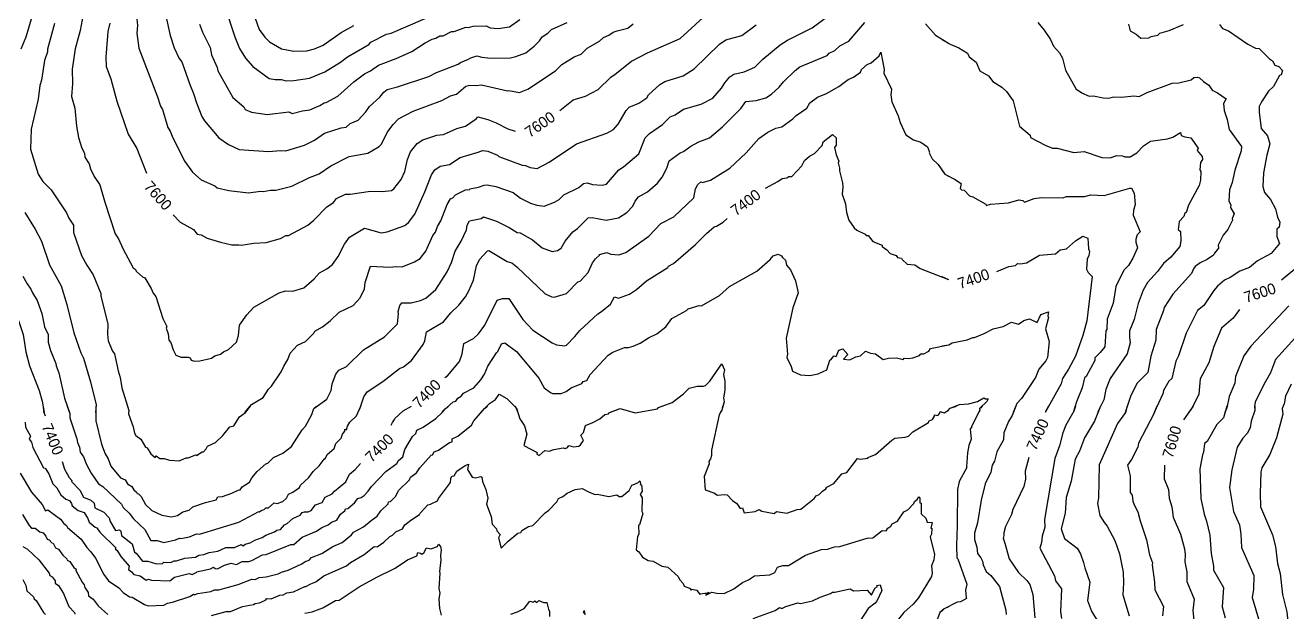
# Model space of a CAD drawing. Extents: x 9339 to 13216, y 3769 to 6935.
# Drawn here: x 9863 to 10746, y 4384 to 4794 of the extents above; entities that cross this region are included whole.
import ezdxf
from ezdxf.enums import TextEntityAlignment as Align

# ---------------------------------------------------------------- set-up
doc = ezdxf.new("R2010")
doc.units = 0
doc.header["$MEASUREMENT"] = 0
for name, color, linetype in [('DTM_SURFACE_CON', 9, 'Continuous'), ('DTM_SURFACE_ICON', 251, 'Continuous'), ('DTM_TEXT_ICON', 251, 'Continuous')]:
    doc.layers.add(name, color=color, linetype=linetype)
doc.styles.add('TMODELF', font='tmodelf')

msp = doc.modelspace()

# ---------------------------------------------------------------- linework, layer by layer
at = {"layer": 'DTM_SURFACE_CON', "linetype": 'Continuous', "flags": 128}
for points, elevation in [([(9938.87, 4824.74), (9941.93, 4794.36), (9941.52, 4788.89), (9942.8, 4778.59), (9955.83, 4744.55), (9957.89, 4737.89), (9959.4, 4735.71), (9963.02, 4723.01), (9964.74, 4720.57), (9966.54, 4715.84), (9975.08, 4699.27), (9980.28, 4691.87), (9986.31, 4686.62), (9995.92, 4682.24), (9997.51, 4680.93), (10005.8, 4679.1), (10019.52, 4677.45), (10027.93, 4678.63), (10029.8, 4678.48), (10034.92, 4679.31), (10038.59, 4679.28), (10049.86, 4682), (10062.17, 4688.07), (10068.78, 4690.68), (10077.07, 4696.4), (10089.91, 4702.91), (10102.98, 4705.21), (10110.93, 4709.81), (10112.31, 4711.17), (10116.81, 4720.23), (10120.53, 4725.25), (10124.35, 4729.22), (10134.68, 4734.51), (10154.52, 4741.96), (10160.75, 4745.13), (10164.86, 4746.4), (10171.39, 4751.88), (10174.13, 4752.59), (10178.77, 4752.39), (10182.45, 4752.94), (10200.54, 4748.74), (10201.33, 4749.02), (10208.91, 4747.6), (10214.67, 4749.76), (10234.05, 4762.63), (10238.38, 4767.06), (10247.04, 4772.33), (10252, 4774.31), (10256.24, 4778.4), (10264.77, 4783.32), (10267.59, 4785.87), (10271.44, 4787.58), (10274.29, 4789.57), (10277.06, 4790.69), (10284.61, 4792.52), (10288.34, 4795.42)], 2328.67), ([(9904.03, 4802.09), (9901.78, 4790.73), (9898.33, 4777.91), (9896.17, 4763.72), (9896.36, 4753.49), (9895.71, 4744.69), (9898.13, 4736.53), (9899.27, 4723.93), (9900.68, 4716.19), (9903.03, 4708.7), (9904.75, 4705.18), (9905.21, 4702.46), (9908.13, 4697.75), (9909.16, 4694.19), (9911.69, 4688.75), (9915.63, 4683.06), (9918.96, 4671.02), (9926.21, 4648.74), (9928.69, 4645.22), (9931.58, 4638.53), (9938.79, 4625.03), (9940.22, 4624.04), (9941.13, 4622.56), (9945.34, 4618.75), (9947.06, 4618.19), (9951.57, 4610.56), (9952.85, 4607.4), (9954.64, 4605.04), (9959.51, 4589.69), (9962.32, 4584.12), (9961.95, 4582.99), (9963.28, 4578.9), (9963.73, 4574.49), (9965.11, 4572.82), (9966.86, 4567.71), (9968.77, 4564.06), (9972.51, 4562.7), (9977.4, 4562.68), (9978.62, 4562.22), (9979.47, 4560.48), (9981.7, 4559.95), (9985.5, 4560.16), (9993.6, 4561.94), (9996.07, 4563.54), (9999.99, 4564.79), (10002.01, 4566.36), (10005.47, 4568.08), (10011.12, 4573.06), (10012.41, 4577.77), (10013.22, 4584.91), (10018.27, 4592.27), (10023.21, 4597.51), (10040.82, 4607.49), (10045.29, 4609.04), (10050.48, 4608.73), (10058.16, 4611.05), (10065.39, 4617.4), (10069, 4621.69), (10074.35, 4624.45), (10078.19, 4627.35), (10082.25, 4632.99), (10086.65, 4641.64), (10090.14, 4646.43), (10100.68, 4652.69), (10112.29, 4649.55), (10116.42, 4650.11), (10128.78, 4654.68), (10131.43, 4656.75), (10135.66, 4662.53), (10142.77, 4678.08), (10147.39, 4690.13), (10149.73, 4693.5), (10153.37, 4696.02), (10159.86, 4697.32), (10167.49, 4702.1), (10180.05, 4705.73), (10183.13, 4707.03), (10186.79, 4706.55), (10193.54, 4703.67), (10194.46, 4702.83), (10210.75, 4696.74), (10213.2, 4696.48), (10216.36, 4695.09), (10221.32, 4694.48), (10229.62, 4698.86), (10248.64, 4711.69), (10269.97, 4719.23), (10274.68, 4721.75), (10277.84, 4725.29), (10283.45, 4735.05), (10285.56, 4737.35), (10292.34, 4740.1), (10297.86, 4743.77), (10299.13, 4745.77), (10306.97, 4753.06), (10310.59, 4755.17), (10323.23, 4759.19), (10331.08, 4764.01), (10348.73, 4781.18), (10353.06, 4784.34), (10364.34, 4787.39), (10374.28, 4794.83)], 2304.29), ([(9961.35, 4803.23), (9964.72, 4787.37), (9967.56, 4778.81), (9971.01, 4771.2), (9972.9, 4768.82), (9978.41, 4753.07), (9981.11, 4746.82), (9983.16, 4740.23), (9986.95, 4730.78), (9988.82, 4727.64), (9998.69, 4715.96), (10005.43, 4711.14), (10013.07, 4707.75), (10033.47, 4706.38), (10041.78, 4706.96), (10045.58, 4706.7), (10058.59, 4710.65), (10065.7, 4714.34), (10072.68, 4719.06), (10084.14, 4722.73), (10087.67, 4723.4), (10090.6, 4725.75), (10096.18, 4728.14), (10101.39, 4733.96), (10103.99, 4737.71), (10111.2, 4744.33), (10114.16, 4747.71), (10116.48, 4749.51), (10123.74, 4751.5), (10145.63, 4758.8), (10150.9, 4761.38), (10165.92, 4767.34), (10167.74, 4768.55), (10173.17, 4770.68), (10174.94, 4771.83), (10178.97, 4773.13), (10182.68, 4772.16), (10188.95, 4771.55), (10202.56, 4771.79), (10206.36, 4772.55), (10213.32, 4775.13), (10219.21, 4779.93), (10222.78, 4783.56), (10224.79, 4786.45), (10228.66, 4788.91), (10231.33, 4791.44), (10242.23, 4796.51)], 2340.86), ([(10002.83, 4807.62), (10009.91, 4786.38), (10013.31, 4778.33), (10017.44, 4771.59), (10022.63, 4765.59), (10033.95, 4757.34), (10038.02, 4756.54), (10042.27, 4756.66), (10045.83, 4755.63), (10051.07, 4755.79), (10062.17, 4757.48), (10072.8, 4761.96), (10083.85, 4768.66), (10088.68, 4772.42), (10103.57, 4781.14), (10105.08, 4782.64), (10116.04, 4788.17), (10119.18, 4789), (10153.13, 4803.52)], 2365.25), ([(10016.89, 4523.96), (10021.58, 4529.53), (10029.69, 4534.54), (10033.4, 4540.42), (10035.59, 4542.48), (10042.41, 4552.34), (10044.1, 4556.34), (10046.97, 4561.14), (10048.6, 4565.52), (10053.78, 4570.98), (10059.39, 4573.72), (10065.05, 4579.46), (10065.81, 4580.87), (10071.31, 4583.96), (10076.47, 4587.96), (10082.91, 4594.17), (10092.71, 4598.81), (10097.44, 4604.07), (10100.48, 4610.45), (10101.06, 4614.74), (10104.74, 4626.21), (10118.21, 4625.51), (10122.43, 4626.04), (10126.81, 4625.84), (10135.55, 4629.15), (10139.55, 4631.59), (10143.35, 4636.71), (10148.4, 4647.66), (10150.21, 4649.97), (10151.49, 4653.82), (10153.99, 4657.82), (10158.35, 4669.32), (10160.73, 4673.23), (10162.39, 4673.85), (10164.16, 4676), (10171.24, 4679.49), (10173.91, 4679.69), (10174.16, 4680.16), (10180.29, 4681.33), (10184.2, 4682.89), (10186.39, 4683.01), (10192.32, 4681.82), (10204.39, 4677.58), (10209.63, 4673.7), (10216.7, 4670.18), (10220.99, 4668.76), (10226.13, 4668.15), (10233.32, 4670.86), (10236.65, 4672.88), (10239.94, 4676.05), (10250.42, 4681.23), (10253.54, 4683.98), (10256.14, 4684.41), (10259.91, 4683.22), (10266.66, 4682.74), (10269.82, 4683.44), (10278.42, 4693.62), (10281.65, 4695.52), (10292.33, 4704.78), (10296.75, 4715.75), (10299.67, 4718.89), (10308.9, 4725.14), (10314.12, 4730.53), (10317.6, 4731.9), (10323.58, 4735.88), (10335.85, 4739.34), (10344.07, 4743.51), (10350.07, 4750.43), (10352.45, 4754.29), (10355.91, 4758.39), (10358.64, 4760.39), (10365.94, 4761.85), (10373.42, 4765.31), (10378.95, 4770.76), (10391.13, 4780.81), (10396.24, 4784.03), (10413.46, 4792.58), (10431.38, 4805.93)], 2292.1), ([(9867.47, 4798.8), (9863.94, 4786.2), (9860.46, 4777.71)], 2279.9), ([(9883.91, 4795.7), (9879.1, 4777.89), (9879, 4775.86), (9876.86, 4769.75), (9874.9, 4756.24), (9873.7, 4752.42), (9872.37, 4742.88), (9867.67, 4721.93), (9867.2, 4707.86), (9872.51, 4690.52), (9875.85, 4685.34), (9881.59, 4679.59), (9892.17, 4663.45), (9893.83, 4659.84), (9897.08, 4654.96), (9897.16, 4649.81), (9902.83, 4633.68), (9906.4, 4626.99), (9910.92, 4620.13), (9916.34, 4607.13), (9916.34, 4605.48), (9921.28, 4585.81), (9921.01, 4578.76), (9921.47, 4574.2), (9924.48, 4566.83), (9925.84, 4564.89), (9928.28, 4553.24), (9929.74, 4548.42), (9931.07, 4541.3), (9935.92, 4525.48), (9935.72, 4523.96)], 2292.1), ([(9985.29, 4795.2), (9987.43, 4789.68), (9992.74, 4779.03), (9993.62, 4773.78), (9997.56, 4765.01), (9998.04, 4762.76), (10008.59, 4744.07), (10016.31, 4737.43), (10017.08, 4735.69), (10021.67, 4733.84), (10032.42, 4732.25), (10047.67, 4733.94), (10050.01, 4732.81), (10057.16, 4734.73), (10062.38, 4735.41), (10069.38, 4738.42), (10072.33, 4740.28), (10073.76, 4740.53), (10081.93, 4744.97), (10093.07, 4754.91), (10100.64, 4760.45), (10104.66, 4762.61), (10110.43, 4766.61), (10122.69, 4771.3), (10133.54, 4776.2), (10143, 4782.28), (10147.96, 4784.78), (10150.31, 4785.41), (10153.24, 4787.11), (10155.58, 4787.16), (10161.45, 4790.11), (10163.2, 4790.14), (10171.4, 4793.19), (10173.37, 4793.01), (10176.52, 4793.94), (10185.57, 4794.08), (10188.41, 4792.74), (10194.06, 4792.31), (10201.8, 4793.46), (10209.23, 4798.48)], 2353.06), ([(10064.17, 4523.96), (10065.04, 4526.86), (10074.32, 4533.31), (10077.3, 4539.47), (10077.88, 4544.1), (10080.47, 4550.75), (10082.74, 4553.56), (10088.05, 4556.11), (10099.86, 4567.87), (10114.65, 4576.95), (10123.56, 4585.94), (10124.4, 4592.96), (10124.12, 4594.62), (10125.15, 4598.8), (10126.64, 4600.62), (10133.2, 4600.53), (10139.66, 4602.16), (10143.44, 4603.8), (10150.41, 4609.9), (10158.41, 4622.28), (10161.26, 4628.75), (10163.82, 4636.77), (10168.18, 4643.71), (10171.82, 4651.49), (10172.25, 4654.94), (10174.02, 4657.83), (10182.22, 4659.49), (10183.81, 4660.57), (10192.88, 4657.73), (10201.63, 4653.22), (10207.25, 4649.67), (10209.37, 4649.42), (10217.94, 4644.61), (10224.75, 4639), (10231.81, 4636.36), (10235.41, 4637.15), (10237.93, 4638.72), (10240.79, 4643.6), (10246.18, 4650.14), (10249.47, 4652.56), (10256.94, 4659.88), (10259.72, 4660.21), (10269.51, 4658.4), (10278.02, 4659.91), (10283.97, 4663.72), (10288.02, 4668.18), (10289.77, 4671.65), (10292.18, 4674.6), (10298.41, 4678.12), (10305.31, 4684.09), (10308.61, 4688.3), (10311.84, 4694.76), (10313.5, 4699.71), (10321.11, 4705.46), (10323.44, 4706.32), (10328.75, 4710.01), (10334.26, 4713.06), (10341.61, 4715.85), (10350.73, 4723.62), (10363.6, 4736.36), (10367.15, 4741.3), (10374.42, 4742.01), (10381.02, 4743.86), (10384.95, 4746.38), (10390.42, 4751.16), (10393.5, 4754.92), (10401.49, 4762.94), (10404.84, 4765.36), (10423.88, 4773.37), (10425.33, 4774.91), (10429.19, 4776.95), (10432.8, 4780.06), (10439.16, 4783.33), (10450.28, 4796.41)], 2279.9), ([(10492.78, 4795.42), (10499.65, 4787.53), (10508.65, 4781.86)], 2279.9), ([(10571.27, 4796.4), (10575.6, 4791.11), (10580.06, 4784.53), (10582.12, 4779.86), (10586.26, 4775.17), (10588.38, 4771.4), (10590.43, 4763.14), (10598.06, 4749.77), (10601.7, 4747.56), (10601.63, 4747.2), (10607.05, 4744.91), (10610.05, 4745.2), (10616.89, 4743.71), (10620.47, 4743.62), (10624.38, 4744.38), (10629.66, 4744.24), (10638.3, 4745.16), (10642.12, 4744.77), (10647.68, 4747.53), (10665.12, 4754.11), (10669.68, 4754.3), (10678.28, 4756.3), (10680.11, 4757.91), (10682.54, 4758.18), (10684.25, 4757.72), (10686.94, 4755.14), (10690.73, 4752.74), (10693.05, 4749.17), (10696.85, 4747.38), (10702.87, 4742.99), (10700.93, 4739.82), (10701.33, 4734.83), (10703.4, 4728.61), (10704.86, 4721.72), (10713.42, 4709.76), (10713.35, 4706.71), (10708.8, 4693.33), (10706.99, 4684.66), (10705.23, 4679.64), (10704.79, 4671.73), (10706.02, 4669.14), (10705.79, 4667.24), (10708.35, 4662.74), (10707.03, 4659.43), (10707.29, 4658.43), (10704.06, 4651.73), (10700.75, 4647.85), (10697.19, 4640.96), (10697.41, 4638.74), (10694.61, 4635.41), (10693.88, 4633.87), (10689.53, 4630.93), (10684.57, 4628.48), (10681.2, 4626.04), (10679.94, 4624.47), (10678.57, 4621.08), (10665.45, 4606.63), (10659.38, 4597.31), (10659.07, 4595.22), (10653.87, 4581.89), (10653.6, 4574.61), (10650.13, 4563.42), (10647.98, 4552.02), (10640.44, 4544.31), (10635.93, 4535.32), (10632.28, 4523.97)], 2292.1), ([(10634.55, 4795.26), (10635.71, 4790.49), (10639.92, 4788.25), (10643.26, 4785.35), (10648.78, 4785.8), (10650.51, 4786.59), (10655.12, 4787.51), (10656.5, 4789.04), (10662.94, 4790.89), (10672.89, 4794.97)], 2304.29), ([(10698.22, 4795.04), (10700.23, 4792.23), (10704.43, 4790.61), (10718.03, 4781.19), (10723.42, 4778.57), (10725.97, 4778.22), (10733.13, 4771), (10735.11, 4769.74), (10736.79, 4766.66), (10739.66, 4765.7), (10742.12, 4762.9), (10741.18, 4759.81), (10740.1, 4759.3), (10735.84, 4751.72), (10732.48, 4748.36), (10727.41, 4741.08), (10725.99, 4737.7), (10725.98, 4733.75), (10727.35, 4722.38), (10731.6, 4717.27), (10733.37, 4711.7), (10731.15, 4703.84), (10728.95, 4691.32), (10728.48, 4681.76), (10729.65, 4677.66), (10733.9, 4672.87), (10737.29, 4666.23), (10738.81, 4660.56), (10740.37, 4656.86), (10739.88, 4653.57), (10738.16, 4651.96), (10738.21, 4646.86), (10740.07, 4641.98), (10734.17, 4634.98), (10724.65, 4630.02), (10719.16, 4625.26), (10712.45, 4622.72), (10705.53, 4618.26), (10701.74, 4616.4), (10696.81, 4612.27), (10694.17, 4609.22), (10687.24, 4598.82), (10682.81, 4595.37), (10674.79, 4579.5), (10669.59, 4563.62), (10667.59, 4559.83), (10664.87, 4547.72), (10662.82, 4545.96), (10658.97, 4539.29), (10658.58, 4537.11), (10652.53, 4523.97)], 2304.29), ([(10504.1, 4784.6), (10509.93, 4781.2), (10515.88, 4778.72), (10522.09, 4774.88), (10523.27, 4772.4), (10528.13, 4768.73), (10530.7, 4762.6), (10536.61, 4759.15), (10539.7, 4755.2), (10546.09, 4751.13), (10549.18, 4748.26), (10553.87, 4741.73), (10558.47, 4723.92), (10565.87, 4717.75), (10566.07, 4716.17), (10576.33, 4710.79), (10581.49, 4708.64), (10584.68, 4708.61), (10596.25, 4705.57), (10603.53, 4706.26), (10616, 4702.14), (10621.68, 4701.81), (10626.33, 4703.43), (10630.3, 4703.22), (10632.01, 4702.53), (10635.79, 4702.64), (10640.38, 4705.46), (10645.06, 4710.28), (10649.84, 4713.6), (10661.79, 4715.17), (10665.64, 4716.27), (10670.93, 4719.5), (10671.42, 4717.49), (10673.87, 4716.54), (10678.01, 4715.95), (10683.34, 4708.58), (10682.57, 4707.12), (10686.02, 4702.87), (10686.17, 4700.68), (10684.95, 4698.62), (10684.39, 4693.42), (10685.02, 4692.39), (10684.78, 4686.28), (10683.96, 4682.6), (10676.43, 4668.94), (10674.9, 4663.67), (10674.02, 4663.23), (10673.26, 4660.84), (10670.08, 4657.52), (10669.38, 4651.87), (10670.81, 4650.5), (10671.19, 4643.87), (10670.49, 4639.9), (10664.16, 4632.51), (10658.98, 4628.05), (10654.88, 4622.42), (10647.8, 4614.75), (10644.7, 4609.54), (10641.39, 4600.16), (10638.6, 4589), (10635.27, 4580.97), (10635.16, 4576.6), (10635.81, 4572.69), (10633.73, 4565.06), (10621.66, 4547.8), (10618.66, 4540.17), (10617.32, 4532.99), (10612.9, 4523.97)], 2279.9), ([(10095.86, 4523.96), (10097.39, 4526.53), (10100.03, 4534.87), (10102.43, 4538.54), (10113.33, 4545.57), (10125.07, 4554.76), (10127.79, 4556), (10133.46, 4560.35), (10141.58, 4571.55), (10142.62, 4573.99), (10143.86, 4580.35), (10155.67, 4587.44), (10160.79, 4593.63), (10166.51, 4599.06), (10171.2, 4604.85), (10173.6, 4608.92), (10176.71, 4616.54), (10178.86, 4626.46), (10180.96, 4630.88), (10186.51, 4636.85), (10187.55, 4637.23), (10200.37, 4629.44), (10203.64, 4628.53), (10207.1, 4625.7), (10226.74, 4606.87), (10231.42, 4604.73), (10233.13, 4604.55), (10241.73, 4607.23), (10249.71, 4615.37), (10251.34, 4615.85), (10256.98, 4621.85), (10259.97, 4628.46), (10261.94, 4631.28), (10264.86, 4633.89), (10264.91, 4634.41), (10269.9, 4635.83), (10272.79, 4634.62), (10278.41, 4634.1), (10283.14, 4635.79), (10299.27, 4647.11), (10307.7, 4656.08), (10316.72, 4660.73), (10330.75, 4673.95), (10331.89, 4680.33), (10333.6, 4683.23), (10335.59, 4685.02), (10336.7, 4684.76), (10342.45, 4686.39), (10356, 4694.78), (10367.3, 4705.29), (10376.29, 4715.47), (10382.36, 4719.77), (10387.98, 4722.57), (10392.29, 4723.63), (10399.88, 4729.12), (10402.29, 4731.51), (10409.63, 4736.55), (10411.79, 4740.21), (10417.18, 4744.25), (10423.43, 4746.75), (10432.08, 4751.61), (10438.73, 4756.53), (10442.43, 4758.24), (10447.14, 4761.82), (10448.04, 4763.57), (10451.97, 4767.03), (10454.77, 4768.23), (10460.23, 4773.23), (10461.56, 4775.6), (10463.67, 4763.62), (10463.56, 4760.99), (10468.97, 4749.94), (10468.48, 4745.82), (10469.24, 4740.95), (10473.62, 4731.16), (10474.89, 4726.64), (10478.98, 4717.93), (10484.26, 4714.4), (10489.4, 4712.73), (10494.04, 4709.64), (10495.44, 4705.84), (10495.25, 4705.4), (10497.27, 4701.23), (10501.41, 4697.31), (10506.14, 4690.47), (10508.65, 4689.08)], 2267.71), ([(10504.1, 4693.37), (10506.14, 4690.47), (10512.91, 4687.01), (10517.49, 4684.03), (10516.98, 4680.58), (10517.76, 4679.47), (10519.64, 4679.34), (10523.49, 4675.27), (10525.69, 4674.66), (10534.93, 4669.59), (10535.11, 4668.67), (10538.13, 4669.59), (10550.65, 4670.5), (10557.88, 4672.61), (10560.78, 4672.05), (10561.95, 4671.04), (10568.68, 4673.56), (10573.82, 4674.08), (10588.67, 4674.01), (10591.16, 4674.83), (10603.78, 4674.96), (10608.33, 4676.16), (10617.51, 4675.69), (10635.5, 4680.7), (10636.75, 4680.59), (10638.47, 4677.19), (10639.15, 4669.31), (10638.11, 4665.16), (10637.84, 4661.77), (10642.66, 4650.21), (10640.52, 4648.19), (10639.71, 4645.02), (10639.69, 4642.92), (10640.76, 4638.94), (10637.67, 4631.82), (10634.46, 4626.59), (10631.27, 4623.48), (10625.64, 4612.03), (10623.76, 4600.5), (10619.59, 4589.26), (10619.33, 4582.07), (10618.64, 4581.08), (10618.06, 4569.89), (10614.84, 4565.86), (10610.99, 4562.19), (10611.04, 4560.39), (10604.85, 4549.13), (10603.73, 4548.2), (10602.16, 4541.28), (10598.19, 4531.54), (10595.89, 4523.97)], 2267.71), ([(9863.11, 4663.71), (9870.39, 4652.01), (9874.87, 4643.68), (9880.4, 4627.07), (9888.48, 4612.52), (9892.48, 4599.5), (9897.47, 4579.75), (9902.32, 4565.62), (9904.23, 4562.02), (9909.1, 4545.35), (9912.94, 4529.49), (9912.53, 4523.96)], 2279.9), ([(10154.87, 4523.96), (10155.84, 4525.52), (10162.64, 4531.43), (10164.4, 4532.02), (10165.88, 4533.96), (10168.06, 4535.46), (10169.8, 4537.44), (10176.93, 4541.22), (10181.93, 4546.8), (10184.36, 4550.83), (10186.71, 4556.43), (10192.78, 4565.62), (10193.86, 4566.59), (10196.42, 4572.03), (10198.54, 4572.79), (10206.9, 4566.59), (10222.41, 4547.91), (10226.04, 4541.28), (10230.48, 4538.05), (10232.07, 4537.41), (10237.93, 4537.26), (10241.43, 4538.76), (10245.03, 4541.29), (10252.52, 4544.24), (10253.51, 4545.79), (10255.97, 4546.3), (10258.29, 4550.47), (10270.92, 4564.04), (10274.03, 4566.09), (10282.23, 4569.44), (10285.1, 4569.52), (10288.4, 4570.28), (10293.13, 4572.43), (10298.97, 4576.27), (10305, 4578.99), (10311.23, 4583.95), (10315.38, 4589.74), (10325.57, 4595.31), (10326.77, 4596.43), (10334.54, 4598.83), (10336.03, 4598.61), (10348.73, 4605.71), (10355.72, 4612.1), (10374.89, 4622.79), (10384.01, 4630.84), (10386.13, 4633.43), (10389.58, 4634.53), (10392.13, 4633.55), (10392.79, 4632.2), (10394.87, 4630.49), (10395.56, 4627.04), (10398.39, 4623.62), (10401.77, 4615.97), (10403.61, 4607.67), (10399.97, 4597.1), (10395.28, 4575.88), (10396.33, 4564.87), (10395.86, 4562.45), (10398.84, 4556.09), (10399.61, 4552.89), (10405.38, 4550.24), (10411.86, 4549.82), (10417.64, 4551.05), (10423.66, 4553.89), (10425.77, 4560.47), (10426.73, 4561.01), (10428.7, 4563.65), (10430.29, 4563.1), (10432.15, 4567.53), (10434.91, 4568.48), (10438.38, 4564.44), (10435.28, 4561.25), (10439.69, 4560.93), (10444.09, 4562.91), (10447.32, 4563.67), (10450.82, 4566.95), (10454.19, 4565.53), (10457.66, 4565.12), (10463.16, 4560.99), (10466.81, 4561.9), (10472.41, 4562.27), (10477.09, 4561.06), (10477.8, 4561.93), (10480.77, 4561.63), (10483.92, 4562.18), (10488.37, 4563.81), (10489.42, 4564.89), (10491.61, 4564.97), (10495.09, 4566.86), (10496.06, 4568.64), (10508.65, 4571.33)], 2243.33), ([(9861.82, 4619.26), (9864.73, 4613.82), (9867.32, 4610.17), (9868.42, 4607.56), (9871.77, 4602.32), (9875, 4593.26), (9876.96, 4583.92), (9879.38, 4578.5), (9879.43, 4573.13), (9881.09, 4567.32), (9884.83, 4558.27), (9885.01, 4556.57), (9886.86, 4551.85), (9890.85, 4534.06), (9894.29, 4523.96)], 2267.71), ([(10746.67, 4598.59), (10720.01, 4570.28), (10715.08, 4563.54), (10709.38, 4549.15), (10708.77, 4544.45), (10704.81, 4535.23), (10703.27, 4527.24), (10701.96, 4523.97)], 2328.67), ([(10504.1, 4570.53), (10508.89, 4571.35), (10511.41, 4572.65), (10521.77, 4574.83), (10525.74, 4576.43), (10526.88, 4576.4), (10533.71, 4579.14), (10540.02, 4582.39), (10546.95, 4584.21), (10552.72, 4587.18), (10557.59, 4585.69), (10561.48, 4588.21), (10565.46, 4589.49), (10570.66, 4586.82), (10573.17, 4592.37), (10578.7, 4594.39), (10578.24, 4591.5), (10578.53, 4590.29), (10576.61, 4582.47), (10579.09, 4573.68), (10577.94, 4562.45), (10576.78, 4560.17), (10571.97, 4554.18), (10569.44, 4548.39), (10559.81, 4533.76), (10556.49, 4530.23), (10553.98, 4523.97)], 2243.33), ([(10750.81, 4575.86), (10737.34, 4561.1), (10733.83, 4551.78), (10729.05, 4543.66), (10723.2, 4531.25), (10722.7, 4528.25), (10722.88, 4525.43), (10722.48, 4523.97)], 2340.86), ([(10271.71, 4523.96), (10279.36, 4526.9), (10289.79, 4523.8), (10305.43, 4526.5), (10306.07, 4527.54), (10315.49, 4531.03), (10323.55, 4537), (10327.41, 4541.02), (10333.18, 4542.47), (10337.55, 4542.54), (10338.95, 4543), (10341.86, 4545.83), (10350.43, 4558.1), (10352.08, 4553.88), (10351.56, 4550.61), (10352.48, 4545.92), (10352.46, 4539.69), (10351.5, 4534.34), (10351.88, 4531.53), (10350.22, 4525.64), (10349.22, 4523.96)], 2231.14), ([(10182.17, 4523.96), (10184.37, 4526.84), (10187.97, 4530.25), (10192.05, 4533.02), (10194.66, 4536.89), (10200.14, 4533.77), (10206.24, 4527.41), (10207.73, 4523.96)], 2231.14), ([(10748.28, 4543.73), (10744.37, 4535.48), (10743.44, 4530.02), (10741.96, 4526.84), (10742.28, 4523.97)], 2353.06), ([(9859.83, 4481.57), (9867.77, 4468.51), (9875.2, 4459.73), (9877.56, 4455.45), (9879.17, 4456), (9887.99, 4449.59), (9890.42, 4446.51), (9892.28, 4445.08), (9893.08, 4443.78), (9902.59, 4435.47), (9906.47, 4429.65), (9909.29, 4426.82), (9912.62, 4422.3), (9918.33, 4411.01), (9921.54, 4406.52), (9928.79, 4401.6), (9931.86, 4398.23), (9936.38, 4395.25), (9938.15, 4394.97), (9946.78, 4389.95), (9949.37, 4389.11), (9960.37, 4389.54), (9962.79, 4390.91), (9966.39, 4391.5), (9978.4, 4395.61), (9980.93, 4397.11), (9981.4, 4396.81), (9984.11, 4397.7), (9993.2, 4398.94), (9995.75, 4400.14), (9998.72, 4400.25), (10012.16, 4403.84), (10021.76, 4407.58), (10024.08, 4407.38), (10026.94, 4408.7), (10031.78, 4409.15), (10040.31, 4411.26), (10042.57, 4412.56), (10047.3, 4414), (10056.88, 4418.32), (10059, 4419.87), (10061.89, 4420.98), (10063.58, 4422.69), (10070.79, 4425.63), (10078.53, 4430.41), (10085.01, 4433.3), (10091.57, 4438.69), (10092.99, 4440.55), (10099.78, 4444.12), (10105.12, 4448.64), (10109.44, 4451.6), (10111.88, 4455.29), (10117.06, 4460.17), (10117.42, 4461.76), (10118.65, 4461.83), (10122.53, 4465.69), (10124.43, 4469.55), (10132.05, 4477.05), (10132.74, 4478.81), (10136.8, 4481.94), (10139.25, 4485.4), (10147.27, 4494.22), (10148, 4494.43), (10149.19, 4496.54), (10152.34, 4497.69), (10159.87, 4503.02), (10161.85, 4503.54), (10161.86, 4505.58), (10165.81, 4507.39), (10175.32, 4515.18), (10177.06, 4518.17), (10184.37, 4526.84), (10186.44, 4528.54)], 2231.14), ([(9863.36, 4517.36), (9863.68, 4513.82), (9867.03, 4507.58), (9866.12, 4505.36), (9867.92, 4503.29), (9868.76, 4499.7), (9876.29, 4485.42), (9877.42, 4485.09), (9879.85, 4481.19), (9882.67, 4474.26), (9885.64, 4471.47), (9888.31, 4466.51), (9891.92, 4463.48), (9894.33, 4462.47), (9895.89, 4460.44), (9896.27, 4458.79), (9900.51, 4455.68), (9904.55, 4454.28), (9907.25, 4449.9), (9908.11, 4447.55), (9912.28, 4443.87), (9913.52, 4443.51), (9915.62, 4440.43), (9927.08, 4429.31), (9926.36, 4428.8), (9927.63, 4427.68), (9930.29, 4423.44), (9936.15, 4416.65), (9935.62, 4414.39), (9937.66, 4412.87), (9939.23, 4410.84), (9943.74, 4409.87), (9948.01, 4406.95), (9949.6, 4407.61), (9951.66, 4406.89), (9964.39, 4406.36), (9967.71, 4408.94), (9978.12, 4411.5), (9980.08, 4410.88), (9983.31, 4412.5), (9983.2, 4412.8), (9992.85, 4414.91), (9995.07, 4416.08), (9996.13, 4415), (9997.74, 4414.78), (10002.7, 4417.47), (10007.34, 4418.76), (10011.06, 4417.81), (10015.07, 4419.91), (10019.77, 4420.09), (10021.87, 4420.69), (10029.23, 4424.66), (10031.86, 4424.97), (10049.11, 4431.96), (10051.26, 4431.94), (10056.99, 4436.91), (10067.08, 4441.15), (10070.76, 4443.75), (10075.12, 4445.59), (10077.46, 4447.46), (10081.26, 4448.81), (10083.84, 4453.04), (10086.75, 4455.26), (10087.33, 4456.7), (10088.98, 4456.99), (10093.66, 4461), (10095.84, 4463.91), (10098.18, 4464.59), (10100.36, 4466), (10103.19, 4469.02), (10105.37, 4472.3), (10115.38, 4482.93), (10123.26, 4488.36), (10124.4, 4490.42), (10127.43, 4493.03), (10128.67, 4498.11), (10134.01, 4507.32), (10136.41, 4509.4), (10137.16, 4511.78), (10141.65, 4513.85), (10150.37, 4519.86), (10155.09, 4524.19), (10156.89, 4526.64), (10159.18, 4528.54)], 2243.33), ([(9892.75, 4528.54), (9894.71, 4523.26), (9894.59, 4520.31), (9899.59, 4505.57), (9899.97, 4503), (9901.37, 4499.82), (9901.78, 4496.23), (9904.21, 4493.06), (9906.2, 4487.82), (9909.44, 4481.6), (9914.58, 4474.11), (9917.62, 4472.4), (9930.81, 4459.9), (9931.99, 4457.72), (9936.04, 4453.68), (9939, 4449.83), (9947, 4442.33), (9951.29, 4434.73), (9955.61, 4434.54), (9960.23, 4433.29), (9968.57, 4435.15), (9971.31, 4436.34), (9972.15, 4435.96), (9978.33, 4437.2), (9983.03, 4439.2), (9985.23, 4439.16), (10012.84, 4447.48), (10026.79, 4454.86), (10027.22, 4454.62), (10028.32, 4455.55), (10030.33, 4456.23), (10031.49, 4457.56), (10033.53, 4457.34), (10037.54, 4460.95), (10039.63, 4460.55), (10043.48, 4461.99), (10046.06, 4464.32), (10047.45, 4467.03), (10050.56, 4468.47), (10055.21, 4471.69), (10055.91, 4473.36), (10061.65, 4478.69), (10064.79, 4482.75), (10068.82, 4486.83), (10072.45, 4491.51), (10073.41, 4492.13), (10074.58, 4494.59), (10079.4, 4498.83), (10080.53, 4502.43), (10084.17, 4506.09), (10085.11, 4508.96), (10086.81, 4510.89), (10086.87, 4512.48), (10088.05, 4511.99), (10088.63, 4514.46), (10090.28, 4517.31), (10094.93, 4521.81), (10098.07, 4528.54)], 2267.71), ([(9912.75, 4528.54), (9912.81, 4518.31), (9916.74, 4501.88), (9919.34, 4495.28), (9921.45, 4491.58), (9923.32, 4486.52), (9930.12, 4478.31), (9933.31, 4476.96), (9934.9, 4474.16), (9937.99, 4472.29), (9939.39, 4469.93), (9941.24, 4468.47), (9941.62, 4467.45), (9942.68, 4467.2), (9944.4, 4465.41), (9947.46, 4459.79), (9951.84, 4455.65), (9958.9, 4452.28), (9965.71, 4451.15), (9969.85, 4452.01), (9973.7, 4454.75), (9978.12, 4455.82), (9980.68, 4458.09), (9989.47, 4461.28), (9996.97, 4462.93), (9998.03, 4465.23), (10001.31, 4465.48), (10007.9, 4467.66), (10012.16, 4469.84), (10013.63, 4470.05), (10015.14, 4472.16), (10020.16, 4475.47), (10021.85, 4478.49), (10025.65, 4482.79), (10031.7, 4488.19), (10032.92, 4488.7), (10037.02, 4492.57), (10043.58, 4495.66), (10049.53, 4500.24), (10056.97, 4511.96), (10059.23, 4514.6), (10063.65, 4522.7), (10065.04, 4526.86), (10067.13, 4528.54)], 2279.9), ([(9935.02, 4528.54), (9935.92, 4525.48), (9935.51, 4523.15), (9938.84, 4514.06), (9939.74, 4509.68), (9940.74, 4507.95), (9944.17, 4505.48), (9947.6, 4499.84), (9948.56, 4499.47), (9951.24, 4495.18), (9954.27, 4492.68), (9954.96, 4493.83), (9957.5, 4491.94), (9960.63, 4491.86), (9964.3, 4490.75), (9971.09, 4490.23), (9975.84, 4492.3), (9977.37, 4492.44), (9982.66, 4494.38), (9983.21, 4493.96), (9987.09, 4496.57), (9987.96, 4496.58), (9989.89, 4498.72), (9990.76, 4500.54), (9996.34, 4502.99), (10001.59, 4508.01), (10006.44, 4513.93), (10009.18, 4514.74), (10013.27, 4521.08), (10017.29, 4524.1), (10021, 4528.54)], 2292.1), ([(10205.53, 4528.54), (10207.09, 4526.26), (10209.07, 4519.67), (10212.29, 4514.65), (10214.09, 4508.98), (10212.03, 4501.1), (10221.23, 4496.05), (10221.02, 4494.98), (10222.76, 4493.9), (10226.52, 4497.54), (10229.63, 4497.09), (10232.95, 4498.21), (10239.33, 4499.3), (10240.72, 4498.92), (10242.38, 4499.56), (10243.36, 4501.05), (10246.58, 4500.02), (10250.26, 4500.62), (10251.47, 4501.44), (10253.57, 4504.53), (10251.84, 4508.3), (10253.7, 4510.1), (10255.03, 4514.96), (10260.21, 4517.06), (10265.12, 4519.71), (10268.43, 4522.59), (10271.02, 4523.2), (10271.23, 4523.79), (10279.36, 4526.9), (10289.79, 4523.8), (10305.43, 4526.5), (10306.03, 4527.46), (10308.39, 4528.54)], 2231.14), ([(10350.89, 4528.54), (10350.22, 4525.64), (10348.45, 4522.47), (10343.19, 4497.81), (10343.18, 4493.89), (10342.5, 4491.64), (10341.23, 4489.9), (10341.48, 4488.23), (10337.9, 4479.29), (10338.67, 4469.93), (10344.78, 4467.96), (10347.36, 4466.33), (10352.17, 4466.85), (10353.99, 4466.45), (10357.7, 4462.61), (10360.85, 4460.37), (10363.2, 4456.99), (10364.81, 4457.37), (10366.03, 4453.85), (10373.59, 4454.94), (10376.32, 4456.32), (10378.24, 4455.16), (10386.79, 4453.44), (10388.47, 4454.8), (10395.76, 4453.75), (10403.07, 4456.23), (10405.43, 4456.46), (10414.88, 4463.93), (10416.19, 4465.89), (10418.41, 4466.72), (10420.63, 4469.15), (10423.11, 4470.62), (10423.63, 4471.87), (10428.55, 4474.43), (10434.16, 4481.21), (10437.69, 4482.24), (10445.03, 4491.88), (10447.06, 4491.35), (10452.6, 4492.16), (10452.35, 4492.58), (10457.63, 4494.76), (10469.09, 4504.8), (10471.27, 4506.22), (10478.48, 4506.7), (10480.8, 4507.57), (10483.84, 4510.58), (10494.66, 4517.13), (10495.29, 4518.18), (10497.46, 4519.2), (10498.88, 4521.57), (10498.86, 4522.41), (10501.37, 4521.95), (10502.77, 4523.6), (10502.85, 4524.65), (10505.79, 4523.8), (10508.66, 4525.75)], 2231.14), ([(10532.25, 4528.52), (10531.4, 4527.25), (10530.39, 4526.73), (10530.56, 4525.58), (10524.75, 4514.31), (10524.72, 4513.26), (10523.83, 4512.68), (10524.56, 4505.35), (10523.03, 4500.92), (10522.11, 4495.97), (10521.31, 4486.19), (10521.67, 4485.68), (10516.27, 4475.9), (10514.99, 4470.3), (10514.85, 4445.1), (10514.28, 4431.09), (10514.58, 4422.46), (10515.38, 4421.73), (10521.64, 4404.18), (10520.7, 4399.91), (10521.03, 4394.75), (10521.43, 4394.06), (10517.22, 4391.76), (10514.86, 4391.49), (10505.77, 4386.95), (10504.09, 4385.38)], 2231.14), ([(10504.09, 4524.36), (10505.79, 4523.8), (10508.33, 4525.2), (10509.8, 4527.15), (10514.24, 4528.52)], 2231.14), ([(10504.1, 4524.36), (10505.79, 4523.8), (10508.33, 4525.2), (10509.8, 4527.15), (10516.32, 4529.53), (10522.81, 4530.2), (10529.01, 4531.71), (10533.51, 4534.33), (10534.56, 4533.53), (10536.39, 4533.59), (10535.44, 4531.76), (10530.39, 4526.73), (10530.54, 4525.73), (10529.87, 4523.97)], 2231.14), ([(10555.85, 4528.52), (10553.16, 4521.85), (10550.66, 4517.67), (10547.49, 4509.73), (10547.07, 4504.88), (10542.55, 4496.6), (10541, 4490.1), (10539.18, 4487.29), (10538.28, 4482.38), (10534.33, 4474.19), (10531.64, 4462.85), (10529.03, 4447.03), (10527.01, 4439.76), (10527.03, 4435.44), (10528.54, 4430.08), (10528.9, 4425.6), (10531.43, 4422.56), (10532.53, 4420.22), (10533.05, 4417.65), (10535.05, 4413.07), (10538.26, 4410.09), (10544.3, 4402.45), (10548.88, 4385.97), (10549.02, 4382.89)], 2243.33), ([(10597.53, 4528.52), (10596.35, 4525), (10590.72, 4515.1), (10588.73, 4509.86), (10586.41, 4500.81), (10583.02, 4491.87), (10575.82, 4449.35), (10575.99, 4443.89), (10574.11, 4437.78), (10573.8, 4433.16), (10572.63, 4429.25), (10582.81, 4410.06), (10583.63, 4406.5), (10587.78, 4400.91), (10587.13, 4384.99), (10587.72, 4380.27)], 2267.71), ([(10615, 4528.52), (10610.87, 4518.06), (10603.76, 4506.41), (10600.25, 4497.03), (10597.29, 4491.36), (10594.58, 4476.08), (10590.95, 4464.78), (10590.29, 4453.62), (10587.56, 4442.88), (10589.85, 4435.99), (10598.7, 4429.31), (10601.09, 4425.35), (10603.21, 4419.19), (10603.93, 4415.57), (10607.45, 4405.61), (10605.83, 4392.77), (10608.59, 4385.23), (10613.34, 4377.69)], 2279.9), ([(10633.68, 4528.52), (10632.53, 4524.09), (10626.97, 4516.3), (10613.99, 4487.51), (10613.58, 4464.13), (10612.83, 4460.43), (10614.5, 4452.12), (10617.72, 4446.89), (10619.69, 4444.54), (10624.95, 4434.67), (10628.2, 4425.23), (10630.85, 4412.59), (10631.14, 4405.09), (10630.57, 4396.66), (10635.03, 4382)], 2292.1), ([(10654.33, 4528.52), (10652.32, 4523.16), (10641.61, 4502.52), (10641.05, 4499.75), (10636.63, 4491.16), (10633.88, 4487.23), (10635.68, 4479.83), (10635.79, 4468.21), (10637.12, 4466.41), (10637.56, 4462.09), (10638.42, 4459.54), (10641.06, 4454.64), (10642.62, 4448.43), (10647.24, 4435.05), (10649.33, 4424.63), (10651.31, 4419.12), (10650.98, 4417.67), (10652.78, 4405.45), (10653, 4400.28), (10659.04, 4388.61), (10658.43, 4382.06)], 2304.29), ([(10703.33, 4528.52), (10700.93, 4520.22), (10696.4, 4515.66), (10689.53, 4503.7), (10687.71, 4502.44), (10686.98, 4496.23), (10686.22, 4494.43), (10684.4, 4484.74), (10685.13, 4464.06), (10687.35, 4453.12), (10689.1, 4448.23), (10691.35, 4438.45), (10692.36, 4425.58), (10693.93, 4416.63), (10693.89, 4413.92), (10700.84, 4401.85), (10700.07, 4388.42), (10702.07, 4380.72)], 2328.67), ([(10722.83, 4528.52), (10722.88, 4525.32), (10720.27, 4517.88), (10719.52, 4513.42), (10717.43, 4509.31), (10714.39, 4506.06), (10710.57, 4499.81), (10706.78, 4483.92), (10705.16, 4471.75), (10707.89, 4454.97), (10712.03, 4445.68), (10713.13, 4439.07), (10713.57, 4429.65), (10722.06, 4410.22), (10721.99, 4400.63), (10720.95, 4394.77), (10726.22, 4377.72)], 2340.86), ([(10742.56, 4528.52), (10741.96, 4526.84), (10742.48, 4522.79), (10737.92, 4506.23), (10733.37, 4494.62), (10727.7, 4485.44), (10727, 4482.66), (10726.51, 4467.41), (10726.88, 4458.23), (10735.13, 4438.54), (10737.2, 4430.41), (10738.61, 4418.69), (10740.55, 4411.55), (10742.16, 4396.88), (10745.21, 4384.87), (10747.19, 4366.59)], 2353.06), ([(9993.69, 4382.25), (10003.98, 4384.97), (10006.93, 4385.11), (10015.35, 4388.61), (10022.89, 4389.96), (10024.26, 4390.72), (10027.25, 4391.2), (10031.48, 4393.06), (10032.29, 4394.09), (10035.43, 4393.95), (10041.28, 4396.43), (10043.7, 4396.74), (10046.29, 4398.1), (10050.93, 4398.79), (10058.91, 4402.56), (10059.63, 4402.44), (10063.12, 4404.47), (10066.6, 4405.78), (10072.16, 4409.89), (10088.02, 4417), (10090.78, 4419.25), (10100.39, 4424.76), (10107.34, 4430.45), (10109.52, 4430.29), (10114.15, 4433.38), (10118.16, 4437.36), (10120.05, 4438.42), (10122.36, 4440.77), (10127.12, 4442.79), (10128.75, 4445.52), (10132.86, 4448.83), (10138.99, 4452.75), (10139.38, 4453.72), (10144.86, 4459.61), (10146.62, 4459.91), (10151.66, 4462.41), (10152.21, 4463.96), (10160.64, 4475.23), (10160.91, 4477.87), (10161.72, 4479.49), (10163.28, 4479.88), (10165.12, 4483.05), (10170.91, 4487.03), (10173.19, 4487.91), (10172.62, 4484.16), (10175.92, 4478.89), (10178.1, 4478.32), (10181.97, 4479.38), (10182.57, 4478.88), (10183.13, 4475.74), (10185.47, 4470.16), (10186.85, 4464.15), (10185.8, 4459.93), (10189.01, 4451.38), (10189.78, 4446.01), (10192.71, 4442.74), (10192.96, 4441.41), (10195.44, 4438.76), (10194.33, 4436.56), (10196.12, 4429.33), (10200.88, 4434.06), (10207.75, 4439.86), (10209.93, 4440.19), (10210.61, 4441.72), (10215.26, 4444.44), (10218.18, 4445.19), (10226.87, 4453.92), (10229.46, 4455.85), (10234.95, 4461.75), (10236.2, 4464), (10239.17, 4465.42), (10242.12, 4467.61), (10247.76, 4470.34), (10252.66, 4470.87), (10257.52, 4468.28), (10261.68, 4466.82), (10263.25, 4467.03), (10271.31, 4465.32), (10276.99, 4466.47), (10278.56, 4465.4), (10280.34, 4465.32), (10285.6, 4469.63), (10287.32, 4473.28), (10291.63, 4475), (10292.9, 4476.34), (10293.45, 4474.59), (10293.23, 4473.65), (10294.2, 4473.57), (10294.69, 4468.98), (10293.32, 4466.71), (10294.67, 4464.51), (10294.32, 4454.82), (10295.16, 4453.55), (10292.86, 4445.48), (10292.13, 4445.02), (10292.33, 4438.99), (10291.44, 4437.39), (10290.47, 4428.12), (10292.22, 4426.63), (10294.97, 4422.96), (10298.8, 4420.78), (10302.36, 4420.12), (10308.29, 4416.76), (10312.57, 4416.01), (10319.91, 4409.52), (10320.64, 4407.45), (10323.21, 4404.65), (10323.91, 4402.76), (10327.81, 4401.42), (10328.86, 4399.92), (10329.43, 4400.73), (10332.95, 4399.86), (10334.85, 4396.82), (10335.5, 4397.47), (10341.43, 4398.32), (10339.19, 4396.99), (10339.17, 4396.48), (10343.39, 4398.62), (10346.72, 4397.8), (10351.84, 4397.68), (10358.71, 4400.82), (10364.67, 4405.3), (10369.03, 4407.23), (10373.26, 4409.89), (10383.77, 4410.62), (10387.44, 4412.26), (10389.16, 4416.11), (10392.85, 4417.2), (10397.01, 4417.19), (10408.85, 4424.4), (10420.08, 4428.29), (10424.15, 4428.66), (10428.96, 4430.31), (10432.84, 4430.49), (10451.81, 4436.16), (10455.86, 4436.6), (10462.27, 4441.72), (10465.15, 4441.31), (10466.36, 4443.32), (10468.48, 4444.66), (10469.45, 4446.34), (10472.99, 4448.24), (10477.64, 4454.72), (10480.27, 4455.95), (10484.58, 4460.55), (10484.98, 4461.77), (10486.88, 4463.32), (10487.95, 4465.11), (10488.74, 4464.1), (10488.8, 4461.03), (10489.57, 4460.64), (10489.72, 4453.31), (10493.01, 4450.23), (10493.94, 4447.53), (10497.32, 4447.24), (10496.51, 4443.3), (10497.18, 4443.2), (10496.78, 4438.98), (10496.02, 4437.29), (10498.97, 4424.94), (10498.56, 4421.11), (10496.84, 4416.99), (10497.36, 4411.76), (10496.89, 4409.46), (10487.74, 4394.59), (10484.01, 4390.09), (10477.59, 4384.36), (10470.03, 4375)], 2218.94), ([(9861.52, 4452.83), (9866.14, 4445.16), (9867.91, 4443.19), (9870.4, 4443.27), (9873.64, 4440.78), (9875.87, 4439.9), (9877.91, 4437.67), (9878.67, 4435.65), (9880.23, 4435.17), (9881.97, 4432.93), (9883.02, 4432.85), (9884.59, 4429.41), (9886.63, 4428.61), (9889.79, 4424.31), (9892.54, 4421.82), (9892.81, 4420.86), (9894.56, 4419.96), (9897.36, 4415.7), (9898.95, 4414.55), (9898.7, 4413.79), (9903.13, 4405.52), (9904.71, 4403.61), (9905.19, 4401.77), (9907.32, 4398.21), (9907.69, 4395.91), (9910.86, 4393.57), (9914.49, 4388.94), (9921.21, 4383.06)], 2218.94), ([(9861.65, 4430.56), (9864.93, 4428.66), (9872.86, 4421.11), (9880.1, 4411.81), (9880.69, 4410.15), (9882.31, 4409.33), (9884.33, 4406.41), (9884.47, 4404.94), (9886.66, 4403.25), (9890.07, 4397.65), (9893.87, 4388.62), (9897.97, 4384.35), (9898.22, 4383.14)], 2206.75), ([(10058.94, 4383.8), (10064.01, 4384.93), (10071.51, 4387.57), (10080.29, 4392.66), (10082.8, 4393), (10096.88, 4402.21), (10109.12, 4408.94), (10121.9, 4415.25), (10130.67, 4421.18), (10137.04, 4423.83), (10137.91, 4426.17), (10139.71, 4425.81), (10140.54, 4425.02), (10142.02, 4426.04), (10143.98, 4429.42), (10146.84, 4428.85), (10151.49, 4430.45), (10152.2, 4432.1), (10153.72, 4430.53), (10154.21, 4428.18), (10153.76, 4424.08), (10154, 4421.19), (10152.99, 4412.93), (10153.26, 4411.79), (10152.53, 4401.2), (10153.31, 4397.82), (10152.62, 4393.98), (10153.1, 4387.09), (10154.23, 4382.49)], 2206.75), ([(10372.32, 4380.24), (10387.6, 4385.86), (10390.58, 4387.74), (10392.2, 4387.18), (10395.06, 4388.56), (10403.5, 4391.06), (10405.3, 4390.56), (10413.64, 4392.41), (10418.97, 4395.14), (10426.17, 4397.55), (10427.7, 4398.61), (10429.34, 4398.48), (10439.92, 4400.78), (10442.25, 4399.43), (10451.88, 4399.87), (10454.92, 4396.43), (10457.3, 4401.26), (10458.95, 4402.27), (10458.76, 4403.32), (10460.99, 4403.7), (10462.1, 4399.64), (10458.61, 4392.34), (10457.51, 4390.92), (10452.57, 4387.17), (10440.89, 4369.17)], 2206.75), ([(10202.82, 4383.28), (10207.53, 4384.76), (10212.22, 4387.07), (10216.06, 4392.32), (10218.6, 4391.64), (10219.58, 4392.44), (10220.97, 4391.45), (10222.35, 4392.7), (10225.79, 4391.28), (10228.03, 4391.23), (10229.1, 4386.71), (10229.97, 4385), (10229.87, 4381.61)], 2206.75), ([(10253.53, 4383.98), (10254.13, 4385.67), (10254.55, 4382.77)], 2206.75), ([(10508.66, 4388.37), (10505.77, 4386.95), (10502.63, 4384.33), (10498.69, 4373.7)], 2231.14)]:
    msp.add_lwpolyline(points, dxfattribs=dict(at, elevation=elevation))
at = {"layer": 'DTM_SURFACE_ICON', "linetype": 'Continuous', "flags": 128}
for points, elevation in [([(9922.6, 4796.03), (9921.18, 4790.01), (9919.78, 4772.1), (9919.94, 4765.68), (9923.29, 4757.04), (9927.37, 4741.53), (9935.41, 4718.34), (9941.48, 4708.46), (9948.27, 4691.11)], 2316.48), ([(10024.13, 4799.39), (10027.02, 4791.54), (10030.81, 4786.19), (10034.05, 4782.99), (10042.65, 4778.01), (10051.13, 4776.33), (10060.2, 4776.57), (10065.65, 4778.09), (10071.79, 4780.52), (10084.17, 4789.39), (10093.14, 4794.37)], 2377.44), ([(10237.16, 4734.99), (10246.44, 4742.44), (10254.99, 4744.89), (10263.8, 4749.7), (10272.65, 4758.33), (10275.82, 4760.31), (10287.15, 4769.38), (10298.27, 4775.12), (10321.1, 4785.14), (10337.37, 4799.84)], 2316.48), ([(9966.85, 4662.1), (9971.64, 4656.94), (9981.1, 4651.74), (9983.63, 4648.69), (9986.39, 4648), (9990.54, 4645.81), (9999.93, 4642.92), (10007.8, 4641.09), (10012.63, 4641.21), (10014.25, 4640.78), (10023.11, 4642.37), (10031.75, 4642.72), (10041.74, 4645.56), (10045.57, 4647.55), (10047.34, 4647.65), (10061.05, 4654.76), (10065.25, 4658.35), (10074.13, 4667.76), (10078.87, 4670.74), (10080.93, 4673.48), (10087.4, 4676.56), (10090.6, 4676.48), (10104.7, 4678.71), (10112.91, 4678.37), (10119.52, 4679.18), (10121.01, 4680.22), (10126.14, 4686.68), (10128.69, 4692.35), (10130.63, 4700.8), (10132.82, 4706.18), (10137.44, 4711.81), (10141.23, 4714.54), (10151.19, 4717.68), (10155.83, 4718.22), (10165.06, 4722.26), (10171.21, 4724.04), (10178.64, 4729.22), (10179.83, 4730.5), (10186.77, 4728.65), (10192.64, 4726.29), (10200.81, 4722.14), (10205.81, 4720.52)], 2316.48), ([(10380.75, 4680.7), (10389.37, 4685.3), (10392.39, 4687.49), (10395.72, 4687.98), (10397.21, 4688.74), (10399.21, 4688.8), (10406.14, 4696.35), (10408.19, 4699.97), (10411.66, 4703.1), (10415.03, 4704.92), (10420.34, 4710.53), (10421.18, 4713.01), (10427.67, 4718.09), (10430.33, 4715.97), (10430.12, 4710.69), (10429.03, 4709), (10430.14, 4703.88), (10431.98, 4699.6), (10431.61, 4698.4), (10432.67, 4694.57), (10432.49, 4692.77), (10434.7, 4684.42), (10434.9, 4681.68), (10434.34, 4676.42), (10436.84, 4669.65), (10437.56, 4663.7), (10439, 4658.27), (10442.73, 4653.04), (10444.7, 4651.29), (10450.54, 4648.63), (10451.22, 4647.68), (10452.63, 4647.62), (10455.94, 4643.35), (10462.4, 4640.88), (10462.36, 4640.03), (10465.66, 4637.64), (10467.9, 4635.18), (10472.17, 4633.64), (10473.18, 4632.33), (10476.01, 4631.73), (10476.26, 4630.83), (10479.89, 4627.71), (10485.23, 4627.12), (10488.93, 4624.7), (10508.65, 4616.98)], 2255.52), ([(10156.8, 4548.5), (10158.6, 4549.56), (10166.87, 4559.63), (10168.85, 4564.93), (10170.08, 4572.32), (10176.64, 4575.77), (10180.16, 4578.97), (10184.7, 4585.06), (10193.2, 4602.4), (10196.95, 4603.66), (10201.47, 4603.54), (10211.33, 4589.04), (10218.14, 4581.58), (10231.65, 4572.74), (10234.75, 4571.4), (10240.56, 4570.55), (10241.77, 4571.12), (10247.69, 4577.19), (10250.99, 4581.3), (10263.54, 4593.02), (10266.17, 4594.56), (10272.44, 4599.68), (10275.27, 4604.9), (10278.08, 4603.82), (10285.79, 4606.78), (10290.64, 4609.94), (10297.74, 4615.89), (10312.48, 4625.3), (10313.13, 4626.24), (10316.44, 4628.1), (10331.96, 4641.29), (10339.49, 4649.1), (10344.93, 4653.68), (10346.49, 4654.11), (10351.21, 4657.03), (10354.03, 4659.59)], 2255.52), ([(9808.47, 4656.84), (9820.01, 4650.5), (9824.38, 4647.34), (9830.66, 4640.77), (9835.77, 4634.55), (9842.2, 4619.8), (9844.78, 4610.78), (9853.83, 4596.84), (9858.7, 4588.33), (9861.91, 4578.56), (9863.86, 4566.48), (9866.51, 4556.71), (9873.28, 4539.48), (9875.32, 4531.91), (9876.58, 4523.96)], 2255.52), ([(10542.47, 4622.54), (10550.82, 4626.03), (10555.46, 4626.65), (10556.96, 4628.17), (10559.03, 4627.93), (10563.28, 4628.62), (10572.43, 4633.97), (10583.43, 4634.94), (10586.8, 4637.64), (10591.26, 4638.45), (10597.5, 4644.02), (10602.59, 4647.11), (10606.08, 4645.84), (10606.61, 4638.37), (10607.2, 4636.55), (10606.73, 4633.63), (10605.59, 4631.03), (10605.24, 4624.05), (10606.46, 4621.9), (10609.08, 4618.97), (10605.45, 4588.05), (10602.73, 4577.83), (10597.5, 4563.32), (10592.54, 4554.25), (10588.32, 4547.77), (10587.48, 4543.97), (10576.23, 4523.97)], 2255.52), ([(10753.27, 4626.18), (10741.39, 4616.45)], 2316.48), ([(10504.1, 4618.95), (10508.35, 4617.05)], 2255.52), ([(10712.25, 4595.98), (10707.68, 4589.84), (10699.67, 4582.99), (10694.29, 4570.03), (10690.63, 4558.72), (10684.73, 4547.46), (10683.7, 4536.94), (10679.31, 4527.76), (10676.53, 4523.97)], 2316.48), ([(9875.92, 4528.54), (9876.32, 4524.76), (9877.35, 4521.63)], 2255.52), ([(10119.28, 4515.08), (10120.05, 4517.16), (10121.56, 4519.09), (10121.67, 4519.89), (10127.63, 4525.21), (10133.34, 4528.54)], 2255.52), ([(10578.61, 4528.52), (10576.65, 4524.79)], 2255.52), ([(10679.83, 4528.52), (10673.04, 4518.84)], 2316.48), ([(10565, 4492.7), (10562.37, 4483.09), (10562.59, 4477.56), (10561.36, 4472.24), (10553.64, 4456.35), (10552.67, 4452.72), (10548.67, 4444.37), (10547.47, 4440.11), (10547.44, 4438.05), (10546.84, 4436.26), (10548.18, 4432.83), (10551.16, 4421.84), (10557.76, 4412.3), (10563.47, 4406.75), (10565.55, 4403.8), (10567.58, 4396.88), (10569, 4380.58)], 2255.52), ([(9889.25, 4489.72), (9890.8, 4484.57), (9894.05, 4478.72), (9895.9, 4476.62), (9895.78, 4475.79), (9901.67, 4469.74), (9904.24, 4464.83), (9909.18, 4462.86), (9911.6, 4460.65), (9912.16, 4457.56), (9918.27, 4454.36), (9922.09, 4450.56), (9922.85, 4447.93), (9926.57, 4441.68), (9929.43, 4442.02), (9930.33, 4441.13), (9930.83, 4438.15), (9938.12, 4432.34), (9939.8, 4426.44), (9940.97, 4425.85), (9945.34, 4420.29), (9949.15, 4420.22), (9955.16, 4418.38), (9959.35, 4418.54), (9960.29, 4419.45), (9965.11, 4419.34), (9967.61, 4420.41), (9969.18, 4420.38), (9975.06, 4422.28), (9982.46, 4423.07), (9984.8, 4424.4), (9988.22, 4424.79), (9991.88, 4426.3), (9998.12, 4427.1), (10003.56, 4429.72), (10009.6, 4429.74), (10014.42, 4431.74), (10015.78, 4430.86), (10017.27, 4431.99), (10020.63, 4433.06), (10023.93, 4434.89), (10029, 4436.67), (10031.69, 4438.48), (10037.59, 4440.69), (10039.25, 4441.81), (10041.81, 4442.29), (10044.56, 4445.56), (10046.61, 4446.61), (10050.41, 4450.12), (10055.68, 4452.44), (10057.06, 4454.08), (10058.62, 4454.73), (10061.24, 4454.68), (10063.33, 4455.68), (10066.42, 4459.63), (10071.08, 4461.29), (10073.13, 4465.01), (10077.91, 4467.18), (10079.62, 4469.12), (10087.59, 4475.53), (10090.06, 4480.93), (10094.15, 4484.19), (10097.87, 4488.34)], 2255.52), ([(10659.75, 4487.27), (10659.47, 4477.73), (10662.46, 4470.34), (10663.03, 4464.32), (10664.88, 4458.14), (10665.88, 4450.87), (10670.83, 4438.96), (10673.76, 4428.82), (10674.23, 4424.88), (10673.86, 4419.81), (10675.29, 4412.79), (10675.21, 4405.93), (10680.41, 4393.57), (10679.41, 4385.68), (10680.8, 4372.11)], 2316.48), ([(9861.72, 4407.34), (9863.94, 4403.21), (9864.58, 4399.42), (9869.13, 4395.34), (9869.71, 4393.86), (9870.97, 4392.73), (9876.24, 4384.36), (9877.65, 4382.89)], 2194.56)]:
    msp.add_lwpolyline(points, dxfattribs=dict(at, elevation=elevation))

# ---------------------------------------------------------------- texts
at = {"layer": 'DTM_TEXT_ICON', "linetype": 'Continuous', "style": 'TMODELF'}
for s, rotation, p in [('7600', 34.52421, (10223.19, 4725.28, 2316.48)), ('7600', 311.48283, (9956.27, 4675.47, 2316.48)), ('7400', 36.67689, (10366.95, 4670.74, 2255.52)), ('7400', 19.10854, (10526.22, 4617.45, 2255.52)), ('7600', 17.97766, (10726.35, 4607.66, 2316.48)), ('7400', 45.36069, (10144.01, 4537.21, 2255.52)), ('7400', 65.40648, (10571.04, 4508.65, 2255.52)), ('7400', 292.49351, (9882.61, 4505.39, 2255.52)), ('7600', 73.54395, (10664.88, 4503.5, 2316.48)), ('7400', 44.92704, (10110.97, 4499.3, 2255.52))]:
    msp.add_text(s, height=7.62, rotation=rotation, dxfattribs=at).set_placement(p, align=Align.MIDDLE_CENTER)

doc.saveas('drawing.dxf')
